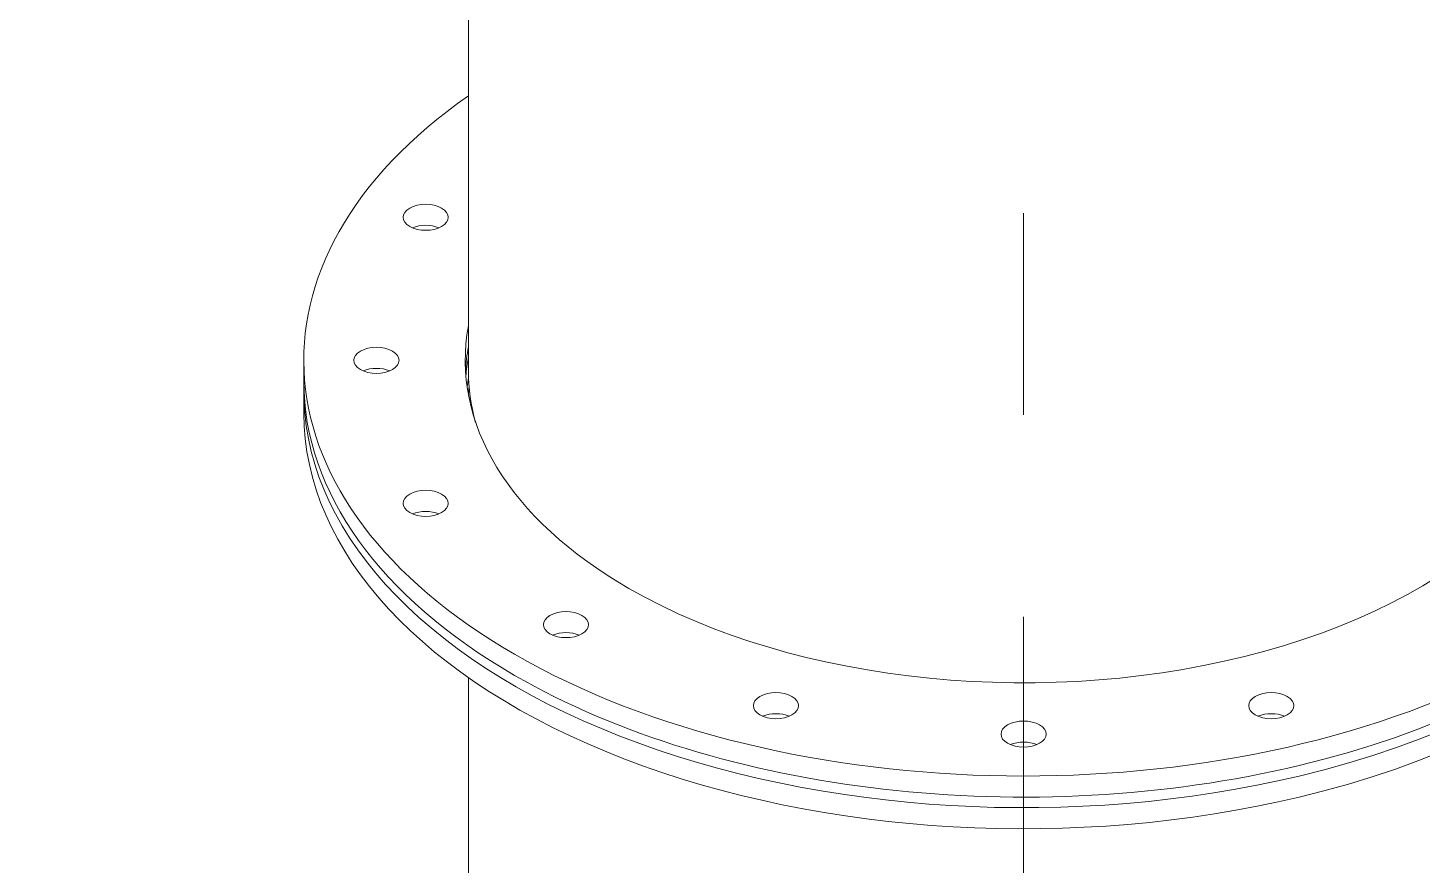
# Model space of a CAD drawing. Header units: inches. Extents: x -350577 to -266477, y -437959 to -377535.
# Drawn here: x -275432.6 to -275000.6, y -409526.2 to -409267 of the extents above; entities that cross this region are included whole.
import ezdxf

# ---------------------------------------------------------------- set-up
doc = ezdxf.new("R2010")
doc.units = ezdxf.units.IN
doc.header["$MEASUREMENT"] = 0
doc.linetypes.add('CENTER', pattern=[2, 1.25, -0.25, 0.25, -0.25])
doc.layers.add('CENTER       (itatec)', color=4, linetype='CENTER', lineweight=9)
doc.layers.add('ORGINAL (itatec)', color=3, linetype='Continuous', lineweight=9)

msp = doc.modelspace()

# ---------------------------------------------------------------- linework, layer by layer
at = {"layer": 'CENTER       (itatec)', "ltscale": 250}
msp.add_lwpolyline([(-275124.08, -409761.83), (-275124.08, -409027.16, 0.118594), (-275164.92, -408857.4), (-276212.53, -406460.95)], format="xyb", dxfattribs=at)
at = {"layer": 'ORGINAL (itatec)', "extrusion": (-5.55112e-17, 0.816497, 0.57735)}
for p, q in [((-275296.08, -409373.17), (-275296.08, -409027.44)), ((-275347.08, -409369.91), (-275347.08, -409376.44)), ((-275347.08, -409386.24), (-275347.08, -409379.71)), ((-275296.08, -409612.22), (-275296.08, -409468.18))]:
    msp.add_line(p, q, dxfattribs=at)
at = {"layer": 'ORGINAL (itatec)', "extrusion": (-9.23033e-17, 1.66533e-16, -1)}
msp.add_ellipse((-275124.08, -409369.91), major_axis=(-223, 0), ratio=0.57735, start_param=-0.785398, end_param=0.689914, dxfattribs=at)
at = {"layer": 'ORGINAL (itatec)', "extrusion": (-1.8719e-17, -7.08313e-33, -1)}
msp.add_ellipse((-275124.08, -409369.91), major_axis=(223, 0), ratio=0.57735, start_param=-0.689914, end_param=2.356194, dxfattribs=at)
at = {"layer": 'ORGINAL (itatec)', "extrusion": (6.16298e-33, -5.55112e-17, -1)}
for centre in [(-275309.32, -409325.61), (-275200.81, -409476.86)]:
    msp.add_ellipse(centre, major_axis=(-7, 0), ratio=0.57735, start_param=-3.926991, end_param=2.356194, dxfattribs=at)
at = {"layer": 'ORGINAL (itatec)'}
for centre, major_axis, start_param, end_param in [((-275309.32, -409332.14), (-7, 0), -2.200636, -0.940957), ((-275124.08, -409369.91), (-173, 0), -0.107573, 0.785398), ((-275124.08, -409369.91), (173, 0), -2.356194, 0.107573), ((-275124.08, -409376.44), (-173, 0), -0.107573, -0.032704), ((-275324.58, -409376.44), (-7, 0), -2.200636, -0.940957), ((-275124.08, -409373.17), (-172, 0), 0, 0.161548), ((-275124.08, -409379.71), (-223, 0), -0.012801, 1.963495), ((-275124.08, -409382.97), (-172, 0), -0.049391, -0.021483), ((-275124.08, -409379.71), (223, 0), -1.178097, 0.012564), ((-275124.08, -409386.24), (-223, 0), 0, 1.963495), ((-275124.08, -409386.24), (223, 0), -1.178097, 0), ((-275309.32, -409420.74), (-7, 0), -2.200636, -0.940957), ((-275265.86, -409458.29), (-7, 0), -2.200636, -0.940957), ((-275200.81, -409483.39), (-7, 0), -2.200636, -0.940957), ((-275047.35, -409483.39), (-7, 0), -2.200636, -0.940957), ((-275124.08, -409492.2), (-7, 0), -2.200636, -0.940957)]:
    msp.add_ellipse(centre, major_axis=major_axis, ratio=0.57735, start_param=start_param, end_param=end_param, dxfattribs=at)
at = {"layer": 'ORGINAL (itatec)', "extrusion": (4.93038e-32, -4.44089e-16, -1)}
msp.add_ellipse((-275324.58, -409369.91), major_axis=(-7, 0), ratio=0.57735, start_param=-3.926991, end_param=2.356194, dxfattribs=at)
at = {"layer": 'ORGINAL (itatec)', "extrusion": (-8.41452e-17, 2.77556e-16, -1)}
msp.add_ellipse((-275124.08, -409379.71), major_axis=(-173, 0), ratio=0.57735, start_param=0.049105, end_param=0.107609, dxfattribs=at)
at = {"layer": 'ORGINAL (itatec)', "extrusion": (-1.6621e-16, 1.11022e-16, -1)}
msp.add_ellipse((-275124.08, -409376.44), major_axis=(-223, 0), ratio=0.57735, start_param=-0.785398, end_param=0, dxfattribs=at)
at = {"layer": 'ORGINAL (itatec)', "extrusion": (-5.2348e-17, -2.22045e-16, -1)}
msp.add_ellipse((-275124.08, -409386.24), major_axis=(-173, 0), ratio=0.57735, start_param=0.081859, end_param=0.109712, dxfattribs=at)
at = {"layer": 'ORGINAL (itatec)', "extrusion": (1.77569e-17, 5.55112e-17, -1)}
msp.add_ellipse((-275124.08, -409376.44), major_axis=(223, 0), ratio=0.57735, start_param=0, end_param=2.356194, dxfattribs=at)
at = {"layer": 'ORGINAL (itatec)', "extrusion": (-1.84889e-32, 1.66533e-16, -1)}
for centre in [(-275309.32, -409414.21), (-275265.86, -409451.76), (-275047.35, -409476.86), (-275124.08, -409485.67)]:
    msp.add_ellipse(centre, major_axis=(-7, 0), ratio=0.57735, start_param=-3.926991, end_param=2.356194, dxfattribs=at)

doc.saveas('drawing.dxf')
